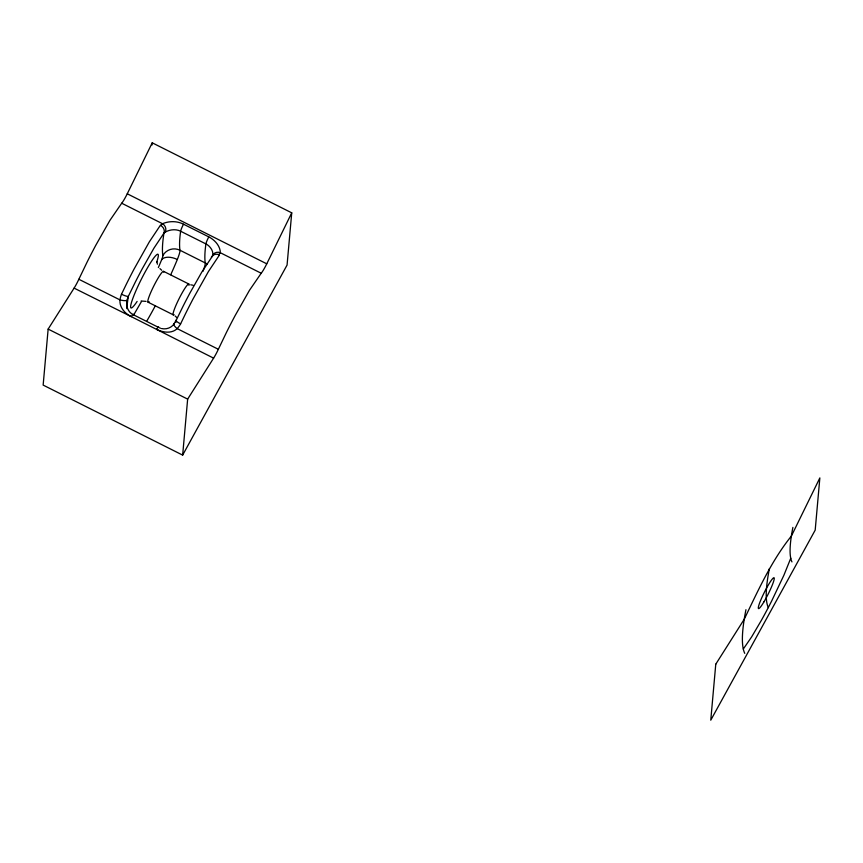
<?xml version="1.0" encoding="UTF-8"?>
<svg xmlns="http://www.w3.org/2000/svg" width="863" height="863" viewBox="0 0 863 863"><rect width="100%" height="100%" fill="white"/><g stroke="black" fill="none" stroke-linecap="round" stroke-linejoin="round"><path stroke-width="1.29" d="M48.145 329.094L43.15 385.092L182.654 455.114L287.066 265.07L291.737 212.837L152.233 142.816L127.26 193.797A11.23 1.359 -63.3 0 1 121.705 203.226L109.925 220.356L95.664 245.502A84.52 10.248 -63.3 0 0 86.969 262.374L78.846 279.267A11.23 1.359 -63.3 0 1 74.099 288.123L48.145 329.094L187.649 399.116L182.654 455.114M152.039 144.995L152.233 142.816M164.024 233.226A23.549 10.097 58 0 1 165.113 232.179C169.709 229.536 175.804 228.781 180.626 231.23L206.872 244.402C210.507 246.742 213.948 251.521 212.546 255.977A5.976 5.351 22.5 0 1 220.367 252.751C220.227 245.836 214.693 239.882 208.781 236.883L183.506 224.197C177.077 220.885 169.126 220.896 162.535 223.722A29.709 15.955 64.4 0 0 160.54 225.534M790.756 558.253L783.863 575.33L771.576 601.177A72.643 8.813 -63.3 0 1 761.414 620.281L751.641 636.894L743.313 649.008M291.737 212.837L266.764 263.819A11.23 1.359 -63.3 0 1 261.198 273.247L249.429 290.378L235.168 315.524A84.52 10.248 -63.3 0 0 226.473 332.384L218.35 349.288A11.23 1.359 -63.3 0 1 213.603 358.145L131.305 316.656C125.006 313.657 119.245 307.314 119.989 299.914A27.638 26.624 -29.6 0 1 121.5 294.207L126.332 284.218A84.099 10.205 -63.3 0 1 133.981 269.224L149.331 241.856L160.378 225.286A6.354 5.372 37.8 0 1 163.959 233.129A403.345 48.921 -63.3 0 0 162.837 255.653A9.687 1.176 -63.3 0 1 161.683 259.687L158.361 267.552M126.807 308.609A481.09 58.36 -63.3 0 1 128.35 296.311L135.124 282.471A77.724 9.428 -63.3 0 1 142.266 268.749L153.97 248.113L163.948 233.129M180.604 323.873L185.437 313.884A84.099 10.205 -63.3 0 1 193.085 298.889L208.436 271.521L219.482 254.952A6.354 5.372 37.9 0 0 211.78 257.131L201.791 272.115L190.087 292.751A77.724 9.428 -63.3 0 0 182.956 306.473L176.171 320.324A6.354 1.176 25.4 0 0 180.604 323.873A27.638 24.347 -81.7 0 1 177.195 328.62C171.694 333.916 162.827 332.503 156.581 329.342A7.767 0.939 -63.3 0 1 158.706 327.476L133.42 314.79C128.058 312.33 125.48 305.729 127.066 300.162A5.922 1.338 12.3 0 1 119.989 299.914L78.846 279.267M141.521 301.446L133.571 315.168M187.649 399.116L213.603 358.145M141.133 300.993L146.063 301.392M190.723 284.812L193.118 285.254M161.554 328.533C166.192 329.677 171.5 327.864 174.143 323.787A5.922 1.64 37.4 0 0 177.206 328.641L218.35 349.288M159.612 327.908L160.561 328.264M74.099 288.123L131.305 316.656A7.767 0.939 -63.3 0 1 133.431 314.779M127.26 193.797L266.764 263.819M121.705 203.226L162.535 223.722A5.976 5.146 55.5 0 1 165.124 232.179M220.367 252.751L261.198 273.247M163.592 271.36L188.878 284.046M148.166 302.244L173.452 314.93M159.925 268.598L161.705 270.259M175.081 315.944L176.872 317.606M156.861 261.651L157.39 264.186M162.837 255.653A12.708 12.427 -8.4 0 1 179.968 250.238L205.254 262.935A12.708 12.427 -8.4 0 1 207.206 264.143M177.314 259.515A22.298 2.708 -63.3 0 0 179.957 250.27A390.637 47.389 -63.3 0 1 180.626 231.23A7.336 0.885 -63.3 0 1 183.506 224.197M202.934 271.349A22.298 2.708 -63.3 0 0 205.243 262.956A390.637 47.389 -63.3 0 1 205.912 243.916A7.336 0.885 -63.3 0 1 208.781 236.883M212.276 255.998A23.549 7.141 -9.3 0 1 211.359 257.152M161.694 259.677A12.708 7.12 21.9 0 1 177.314 259.504A66.224 8.037 -63.3 0 1 170.723 274.736M128.35 296.311A6.354 1.176 25.3 0 1 121.5 294.207M127.12 300.173A20.561 19.396 -8.5 0 1 128.414 296.343M175.836 322.525A481.09 58.36 -63.3 0 1 176.171 320.313M176.009 320.216A20.561 17.886 83.3 0 1 174.013 323.668M149.083 301.629A17.292 2.104 -63.3 0 1 153.7 286.182A17.292 2.104 -63.3 0 1 163.722 272.255M137.12 301.435A30 3.635 -63.3 0 1 132.578 299.137A30 3.635 -63.3 0 1 151.273 261.618A30 3.635 -63.3 0 1 156.699 262.136M174.067 314.585A17.292 2.104 -63.3 0 1 179.536 297.767A17.292 2.104 -63.3 0 1 188.954 285.373M219.806 252.848A29.709 11.791 -16.7 0 1 218.619 255.038M155.135 306.128A70.097 8.501 -63.3 0 1 147.044 320.637M768.35 607.628A442.298 53.657 -63.3 0 1 769.418 568.544M744.747 653.345A493.97 59.925 -63.3 0 1 745.945 609.699M791.954 561.91A390.637 47.389 -63.3 0 1 792.892 527.401M715.772 664.186L710.767 720.184L815.19 530.141L819.85 477.908L791.371 536.074C771.328 560.993 758.038 590.616 744.23 619.256L715.772 664.186M763.917 601.889A17.292 2.104 -63.3 0 0 774.046 577.735A17.292 2.104 -63.3 0 0 760.832 599.925A17.292 2.104 -63.3 0 0 763.917 601.889"/></g></svg>
